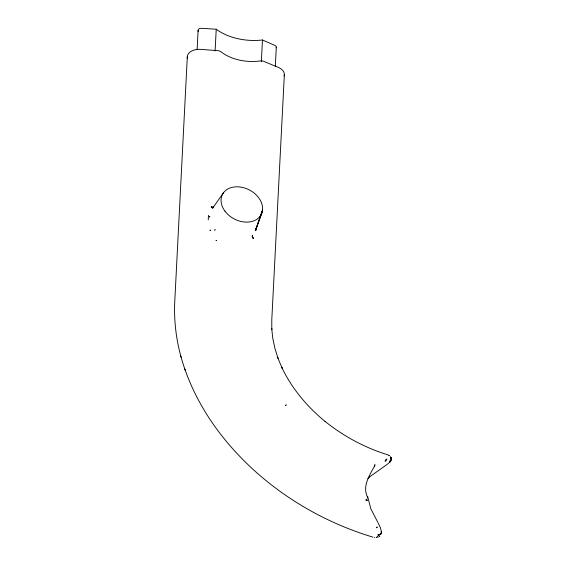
<?xml version="1.0" encoding="UTF-8"?>
<svg xmlns="http://www.w3.org/2000/svg" width="566" height="566" viewBox="0 0 566 566"><rect width="100%" height="100%" fill="white"/><g stroke="black" fill="none" stroke-linecap="round" stroke-linejoin="round"><path stroke-width="0.85" d="M211.783 206.788L211.896 207.248L211.175 206.986L211.422 206.625L211.535 207.142M187.325 56.543L174.745 301.869C173.904 320.031 176.019 338.249 180.703 355.802L181.127 357.167M197.131 49.461L198.107 30.345M215.108 50.94L216.226 29.22L201.482 28.307A3.148 1.974 2.9 0 0 198.277 29.701A6.297 3.948 2.9 0 0 198.298 31.661M208.253 219.806L208.479 215.299M261.351 61.722L262.468 39.995A47.289 29.644 2.9 0 1 216.226 29.22M256.193 230.1L256.384 226.379M275.324 66.3L276.307 47.183M284.351 74.62L271.779 319.946L271.807 329.638L271.694 328.337L272.77 338.249L274.878 348.253L278.005 358.264L277.573 357.238L282.123 368.204L281.726 367.256C291.773 388.495 307.225 406.841 325.344 421.656L325.054 421.415C343.81 436.443 365.367 447.989 388.361 455M374.635 466.334L374.77 465.634C369.64 475.221 361.837 486.371 367.695 497.436M381.251 531.729C382.085 533.724 379.765 535.372 377.925 534.99C379.439 535.061 382.156 533.823 381.251 531.729C381.951 533.738 380.21 535.019 377.925 534.99M374.911 464.212L374.791 465.528M389.542 461.623L391.226 459.769L390.943 457.392L391.212 459.875L389.542 461.623L391.212 459.875L390.943 457.392M253.023 238.35L253.052 237.621L253.306 238.675L253.292 237.961M390.773 460.476L390.2 461.764C392.486 458.637 387.568 464.424 390.271 461.672L389.111 462.443M390.618 457.095L390.278 456.635M255.606 230.213L255.471 230.553L262.546 210.021L255.471 230.553L261.952 212.781M367.433 498.144L367.659 497.556M252.188 236.581L252.478 235.902L252.394 237.288L252.5 236.227M213.481 206.901L212.618 207.319L213.481 206.901L213.191 207.213M223.676 192.497L212.392 208.557M252.57 236.574L252.266 236.928L252.677 236.885M367.95 478.687L369.683 476.721M212.901 207.29L213.184 206.979L212.618 207.319M379.899 536.193L378.52 537.127M387.965 463.561L388.821 463.122M369.485 476.94L387.519 464.155M388.913 455.623L389.401 455.687L388.92 455.545M372.93 537.141L372.93 537.141C313.606 519.255 259.242 483.725 221.009 434.738L220.436 434.023C202.508 410.704 188.471 384.25 180.703 355.802M374.381 537.523L374.763 537.615M262.468 39.995L274.871 45.407A3.148 1.974 2.9 0 1 276.081 47.834M377.748 522.199L370.737 508.593L367.78 496.898M378.053 522.786L380.288 527.519L381.35 531.233M184.827 369.039L185.231 370.334M284.09 75.957A12.586 7.889 2.9 0 0 278.599 67.524L263.31 61.163A6.297 3.948 2.9 0 0 259.815 60.994A37.844 23.722 2.9 0 1 221.356 52.03A6.297 3.948 2.9 0 0 218.455 50.714L200.569 49.341A12.586 7.889 2.9 0 0 187.735 54.93A15.735 9.863 2.9 0 0 187.346 58.192M385.934 459.401L386.833 459.231L385.934 459.401M252.259 235.64L252.585 235.307L252.259 235.64M377.062 527.045L376.8 527.675L377.062 527.045M215.052 229.754L214.861 230.121L215.052 229.754M385.531 460.717L385.007 461.156L386.295 460.561L385.531 460.717M377.218 536.618L377.663 536.823L377.218 536.618M226.471 243.083L226.471 243.083M212.858 226.046L212.858 226.046M209.682 216.502L209.724 216.997L209.682 216.502M216.488 240.451L216.113 240.486L216.488 240.451M286.191 405.015L285.398 405.433L286.191 405.015M366.718 499.509L367.108 500.549L366.718 499.509M210.538 230.298L210.085 230.185L210.538 230.298M376.312 537.318L376.772 537.452L376.312 537.318M366.145 499.601L366.202 500.585L366.145 499.601M224.95 211.139A21.833 16.357 27.5 0 0 260.777 215.292A21.833 16.357 27.5 0 0 239.758 186.964A21.833 16.357 27.5 0 0 224.95 211.139"/></g></svg>
